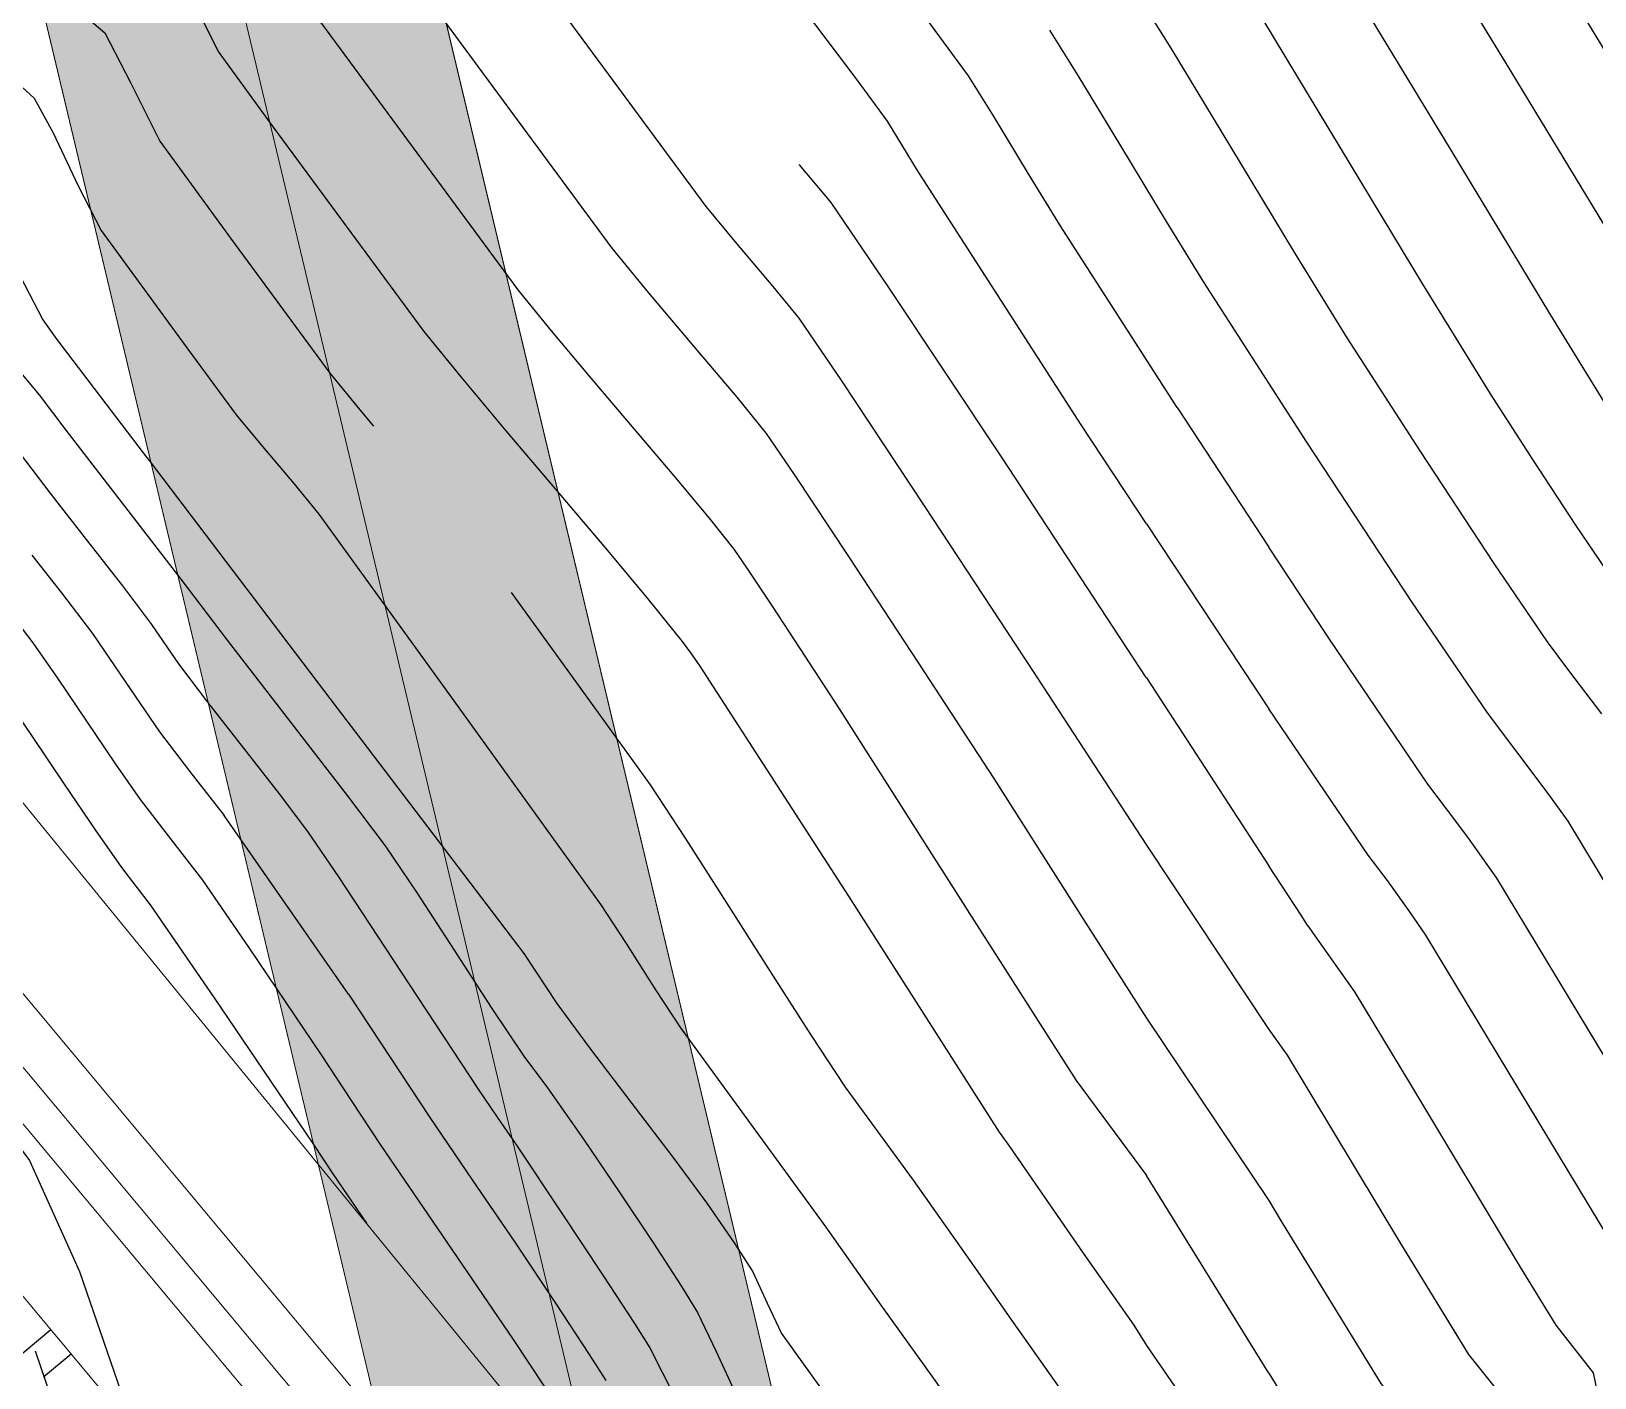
# Model space of a CAD drawing. Extents: x -367 to 63045, y 275 to 109039.
# Drawn here: x 62264.05 to 62288.81, y 108419.34 to 108440.67 of the extents above; entities that cross this region are included whole.
import ezdxf

# ---------------------------------------------------------------- set-up
doc = ezdxf.new("R2010")
doc.units = 0
doc.header["$LTSCALE"] = 25.401856
doc.header["$MEASUREMENT"] = 0
for name, pattern in [('ACAD_ISO04W100', [30, 24, -3, 0, -3]), ('NASCOSTA', [9.525, 6.35, -3.175]), ('TRATTEGGIATA', [19.05, 12.7, -6.35]), ('TRATTEGGIATA2', [0.375, 0.25, -0.125]), ('TRATTOPUNTO2', [12.7, 6.35, -3.175, 0, -3.175])]:
    doc.linetypes.add(name, pattern=pattern)
doc.layers.add('Colori bordi', color=5, linetype='Continuous', plot=False)
doc.layers.add('no_plot', color=5, linetype='Continuous', plot=False)
for name, color, linetype in [('Conduite 1000', 170, 'Continuous'), ('curve livello 5m', 7, 'Continuous'), ('LIN010TR', 2, 'NASCOSTA'), ('LIN018CO', 6, 'Continuous'), ('LIN018TR', 6, 'NASCOSTA'), ('LIN025CO', 7, 'Continuous'), ('sezioni', 7, 'Continuous'), ('TRATTCOLO-30', 253, 'Continuous'), ('TRATTCOLO-32', 255, 'Continuous')]:
    doc.layers.add(name, color=color, linetype=linetype)

# ---------------------------------------------------------------- blocks, each defined once
blk = doc.blocks.new('CONTORNO')
at = {"layer": 'Colori bordi', "lineweight": 0, "ltscale": 2, "flags": 128}
for points in [[(-22.578, 81.44), (16.586, -82.868), (15.866, -82.007), (19.27, -96.287), (18.407, -96.98), (19.153, -100.108)], [(28.44, -103.877), (26.165, -94.334), (26.165, -94.334), (25.446, -93.474), (-6.877, 42.135)]]:
    blk.add_lwpolyline(points, dxfattribs=at)

msp = doc.modelspace()

# ---------------------------------------------------------------- hatches: boundary and pattern name
at = {"layer": 'TRATTCOLO-30', "linetype": 'Continuous', "lineweight": 0}
h = msp.add_hatch(color=256, dxfattribs=at)
h.dxf.hatch_style = 1
h.paths.add_polyline_path([(62258.35528, 108492.25288), (62255.35921, 108491.53876), (62267.86702, 108439.0627), (62270.86309, 108439.77682)])
h.paths.add_polyline_path([(62255.35921, 108491.53876), (62252.36314, 108490.82464), (62264.87095, 108438.34858), (62267.86702, 108439.0627)])
h.paths.add_polyline_path([(62243.4551, 108541.48202), (62240.45903, 108540.7679), (62252.36314, 108490.82464), (62255.35921, 108491.53876)])
h.paths.add_polyline_path([(62246.45117, 108542.19614), (62243.4551, 108541.48202), (62255.35921, 108491.53876), (62258.35528, 108492.25288)])
h = msp.add_hatch(color=256, dxfattribs=at)
h.dxf.hatch_style = 1
h.paths.add_polyline_path([(62267.86669, 108439.06309), (62264.87062, 108438.34897), (62271.94444, 108408.67102), (62271.22525, 108409.53186), (62274.17327, 108397.16354), (62277.65571, 108397.99359)])
h.paths.add_polyline_path([(62270.86276, 108439.77721), (62267.86669, 108439.06309), (62277.65571, 108397.99359), (62280.65178, 108398.70771)])

# ---------------------------------------------------------------- linework, layer by layer
at = {"layer": 'Conduite 1000', "linetype": 'TRATTEGGIATA2', "ltscale": 1.5, "elevation": 279.04002, "flags": 128}
msp.add_lwpolyline([(62251.95946, 108435.53684), (62257.4907, 108429.58396), (62263.07437, 108424.05841), (62264.02223, 108422.78383), (62264.81419, 108421.02543), (62266.05072, 108417.42945), (62273.68149, 108396.40989), (62274.80459, 108394.23107), (62275.54754, 108393.3015), (62285.15483, 108381.73258), (62287.02351, 108379.45941), (62288.3225, 108377.94112), (62288.51647, 108377.71842), (62290.86799, 108375.02093), (62291.05237, 108374.80341), (62292.10461, 108373.56749), (62292.17715, 108373.4816), (62295.67762, 108369.23307), (62299.92524, 108364.06733), (62304.18014, 108358.89406), (62309.20658, 108352.82374), (62314.23312, 108346.7533), (62319.36916, 108340.58435), (62324.5069, 108334.41528), (62329.22024, 108328.76836), (62333.93474, 108323.12195), (62354.72119, 108298.35522), (62356.13646, 108296.63077), (62357.41948, 108295.16879), (62358.1715, 108294.23255), (62359.12181, 108293.10567), (62359.46553, 108292.72139), (62364.09006, 108286.93347), (62371.40697, 108278.241), (62371.76234, 108277.14286), (62370.74431, 108276.81342), (62370.45345, 108277.71223), (62363.26266, 108286.25487), (62358.64817, 108292.03023), (62358.31389, 108292.40394), (62357.34529, 108293.55252), (62356.59987, 108294.48054), (62355.32057, 108295.93828), (62353.89782, 108297.67185), (62333.11428, 108322.43512), (62328.39878, 108328.08271), (62323.68507, 108333.73008), (62318.54685, 108339.89972), (62313.40989, 108346.06977), (62308.38244, 108352.14133), (62303.35487, 108358.21301), (62299.09877, 108363.38775), (62294.85182, 108368.55267), (62291.35549, 108372.79617), (62291.28851, 108372.87547), (62290.2369, 108374.11066), (62290.05656, 108374.32342), (62287.70961, 108377.01565), (62287.51254, 108377.24192), (62286.20363, 108378.7718), (62284.32996, 108381.05104), (62274.71796, 108392.62562), (62273.90228, 108393.64619), (62272.69906, 108395.98046), (62265.04183, 108417.07289), (62263.81836, 108420.63092), (62263.09432, 108422.23852), (62262.26413, 108423.35486), (62256.72212, 108428.83919), (62251.1756, 108434.80851)], close=True, dxfattribs=at)
at = {"layer": 'Conduite 1000', "linetype": 'TRATTOPUNTO2', "ltscale": 0.1, "elevation": 279.04002, "flags": 128}
msp.add_lwpolyline([(62251.56753, 108435.17267), (62257.10641, 108429.21158), (62262.66925, 108423.70664), (62263.55828, 108422.51117), (62264.31628, 108420.82817), (62265.54628, 108417.25117), (62273.19028, 108396.19517), (62274.35343, 108393.93863), (62275.13275, 108392.96356), (62284.7424, 108381.39181), (62286.61357, 108379.1156), (62287.91752, 108377.59152), (62288.11304, 108377.36704), (62290.46228, 108374.67217), (62290.64464, 108374.45703), (62291.69656, 108373.22148), (62291.76632, 108373.13888), (62295.26472, 108368.89287), (62299.512, 108363.72754), (62303.7675, 108358.55354), (62308.79451, 108352.48254), (62313.82151, 108346.41154), (62318.95801, 108340.24203), (62324.09598, 108334.07268), (62328.80951, 108328.42553), (62333.52451, 108322.77853), (62354.30951, 108298.01353), (62355.72851, 108296.28453), (62357.00968, 108294.82467), (62357.7584, 108293.89253), (62358.71785, 108292.7548), (62359.05685, 108292.37581), (62363.67636, 108286.59417), (62370.93021, 108277.97661), (62371.25333, 108276.97814)], dxfattribs=at)
at = {"layer": 'curve livello 5m', "color": 2}
for p, q in [((62281.70689, 108430.43208), (62283.64711, 108427.45149)), ((62269.07415, 108425.41929), (62267.10573, 108428.25116))]:
    msp.add_line(p, q, dxfattribs=at)
at = {"layer": 'curve livello 5m', "color": 2, "flags": 128}
for points in [[(62258.50021, 108447.90005), (62259.24971, 108447.10844), (62259.72562, 108446.55), (62260.30063, 108445.84965), (62260.89423, 108445.1205), (62261.42591, 108444.47567), (62261.81516, 108444.02826), (62261.81516, 108444.02826), (62262.24436, 108443.62013), (62262.67448, 108443.21123), (62262.67448, 108443.21123), (62263.27718, 108442.48639), (62263.83947, 108441.81603), (62263.83947, 108441.81603), (62264.58362, 108441.19256), (62265.21627, 108440.64828), (62265.21627, 108440.64828), (62265.62099, 108439.86293), (62266.08474, 108438.93337), (62266.08474, 108438.93337), (62267.2036, 108437.39585), (62268.77973, 108435.25799), (62269.25362, 108434.67506), (62269.47145, 108434.41625)], [(62283.56, 108440.83838), (62284.77603, 108438.82789), (62286.07971, 108436.66843), (62287.15031, 108434.93117), (62287.15031, 108434.93117), (62287.82116, 108433.88892), (62288.50466, 108432.84999), (62288.99578, 108432.12604)], [(62281.70689, 108430.43208), (62281.70655, 108430.4326), (62279.4115, 108433.93021), (62277.63132, 108436.61548), (62276.71531, 108437.95843), (62276.21677, 108438.55733), (62276.21252, 108438.56309)], [(62264.05994, 108432.37118), (62264.52655, 108431.77485), (62265.01792, 108431.12993), (62265.01792, 108431.12993), (62265.54943, 108430.35402), (62266.08187, 108429.57667), (62266.08187, 108429.57667), (62266.55764, 108428.95186), (62267.10573, 108428.25116)], [(62271.64819, 108431.78142), (62272.61342, 108430.44436), (62273.84844, 108428.73355), (62274.40437, 108427.89205), (62275.06109, 108426.86479), (62275.74898, 108425.77959), (62276.39841, 108424.76427), (62276.93978, 108423.94667), (62276.93978, 108423.94667), (62278.01308, 108422.47365), (62279.03826, 108421.02266), (62279.53273, 108420.30506), (62281.21185, 108417.92986), (62281.25444, 108417.86022), (62281.39766, 108417.67838), (62281.70688, 108417.25155)], [(62288.92571, 108418.75589), (62288.78779, 108419.42222), (62288.19518, 108420.17461), (62287.63156, 108421.09615), (62285.89417, 108423.98666), (62285.00848, 108425.45479), (62284.37897, 108426.34376), (62284.28263, 108426.4776), (62284.25368, 108426.51683), (62284.16716, 108426.65259), (62283.64711, 108427.45149)], [(62269.07415, 108425.41929), (62269.5749, 108424.6582), (62270.35905, 108423.46666), (62270.35905, 108423.46666), (62271.03194, 108422.47986), (62271.70805, 108421.4884), (62271.70805, 108421.4884), (62272.35153, 108420.52266), (62272.88534, 108419.71215), (62273.14933, 108419.30003)]]:
    msp.add_lwpolyline(points, dxfattribs=at)
at = {"layer": 'LIN010TR', "linetype": 'TRATTOPUNTO2', "lineweight": 0, "ltscale": 5, "flags": 128}
msp.add_lwpolyline([(62244.1533, 108538.5519), (62273.94391, 108413.56645)], dxfattribs=at)
at = {"layer": 'LIN010TR', "lineweight": 0, "ltscale": 0.1, "flags": 128}
for points in [[(62242.2082, 108445.89824), (62254.90327, 108436.21564), (62271.9541, 108415.80658), (62273.87714, 108413.5048)], [(62241.69929, 108445.34855), (62254.38459, 108435.6734), (62271.9541, 108414.64351), (62273.87714, 108412.34173)]]:
    msp.add_lwpolyline(points, dxfattribs=at)
at = {"layer": 'LIN018CO', "color": 2}
for p, q in [((62264.36069, 108420.10135), (62263.48005, 108419.36562)), ((62264.68126, 108419.71764), (62264.24269, 108419.35123))]:
    msp.add_line(p, q, dxfattribs=at)
at = {"layer": 'LIN018TR', "linetype": 'ACAD_ISO04W100', "lineweight": 0, "ltscale": 0.1, "flags": 128}
msp.add_lwpolyline([(62243.90476, 108447.31564), (62270.94672, 108414.94768), (62273.87714, 108411.44011)], dxfattribs=at)
at = {"layer": 'LIN025CO', "linetype": 'TRATTEGGIATA', "lineweight": 0, "ltscale": 2}
for p, q in [((62234.65089, 108591.70293), (62280.96093, 108397.4108)), ((62228.65862, 108590.27523), (62272.10052, 108408.0163))]:
    msp.add_line(p, q, dxfattribs=at)
at = {"layer": 'no_plot'}
for p, q in [((62282.19651, 108434.71344), (62283.64712, 108432.49955)), ((62281.70689, 108432.87072), (62283.64712, 108429.93661)), ((62281.70689, 108427.77674), (62283.64711, 108424.85814)), ((62281.70688, 108425.04123), (62283.64711, 108422.15108)), ((62283.64711, 108419.41322), (62281.70688, 108422.54408)), ((62281.70688, 108419.85592), (62283.64711, 108417.04344))]:
    msp.add_line(p, q, dxfattribs=at)
at = {"layer": 'no_plot', "flags": 128}
for points in [[(62281.70689, 108432.87072), (62280.67743, 108434.43551), (62278.08438, 108438.46414), (62278.08438, 108438.46414), (62277.60616, 108439.24677), (62277.11036, 108439.92146), (62271.90081, 108446.81813), (62269.72136, 108448.9153), (62269.31146, 108449.30503), (62269.20648, 108449.43108), (62269.12421, 108449.51797), (62269.01416, 108449.63421), (62265.86536, 108452.78289), (62258.55863, 108460.16642)], [(62282.19651, 108434.71344), (62280.35086, 108437.5809), (62280.35086, 108437.5809), (62279.85515, 108438.38935), (62279.28508, 108439.33443), (62278.89271, 108439.96725), (62278.89271, 108439.96725), (62277.38093, 108442.02446), (62273.00107, 108447.82276), (62272.64983, 108448.17112), (62272.01879, 108448.77246), (62271.31989, 108449.43685), (62270.76503, 108449.97437), (62270.76503, 108449.97437), (62269.99131, 108450.77299), (62260.5835, 108460.27969)], [(62261.65412, 108452.99149), (62264.19275, 108450.44691), (62265.16256, 108449.4226), (62265.88756, 108448.65686), (62266.37454, 108448.0702), (62266.8127, 108447.54611), (62267.38942, 108446.97761), (62268.10955, 108446.31292), (62268.83038, 108445.64764), (62269.40918, 108445.07738), (62269.53839, 108444.92264), (62269.69109, 108444.79312), (62269.78741, 108444.60292), (62269.91151, 108444.43239), (62274.72936, 108437.89746), (62275.2161, 108437.30867), (62275.79331, 108436.62885), (62276.20162, 108436.12882), (62276.88106, 108435.13271), (62278.20148, 108433.14095), (62279.90381, 108430.54664), (62281.70689, 108427.77674)], [(62263.18173, 108449.37492), (62264.2281, 108448.26976), (62264.67216, 108447.74068), (62265.18189, 108447.11546), (62265.56331, 108446.66665), (62266.23607, 108446.0137), (62267.0507, 108445.26553), (62267.7255, 108444.61084), (62268.11366, 108444.14599), (62268.57239, 108443.75691), (62268.86175, 108443.18553), (62269.23453, 108442.67325), (62273.24195, 108437.23759), (62273.81752, 108436.53569), (62274.53824, 108435.68545), (62275.22231, 108434.87669), (62275.68793, 108434.29922), (62276.1308, 108433.64994), (62276.99147, 108432.35168), (62278.10106, 108430.66068), (62279.2907, 108428.83315), (62280.70012, 108426.61747), (62281.70688, 108425.04123)], [(62263.71066, 108444.29333), (62264.35815, 108443.67777), (62264.82689, 108443.11404), (62265.2642, 108442.59268), (62265.84295, 108442.10779), (62266.33498, 108441.68449), (62266.64973, 108441.0737), (62267.01041, 108440.35075), (62267.88058, 108439.15498), (62270.26714, 108435.91786), (62270.84998, 108435.19763), (62271.56545, 108434.3431), (62272.34377, 108433.42534), (62273.11518, 108432.51541), (62273.80989, 108431.68438), (62274.35813, 108431.00331), (62274.48657, 108430.8254), (62274.6267, 108430.63128), (62276.99078, 108426.97054), (62279.37402, 108423.23069), (62279.52899, 108423.0207), (62280.70395, 108421.31553), (62281.50807, 108420.17806), (62281.70688, 108419.85592)], [(62290.91286, 108434.3798), (62287.39435, 108440.18376), (62285.32545, 108443.56964)], [(62286.97752, 108443.6345), (62289.20951, 108439.96139)], [(62281.4658, 108441.4082), (62282.09349, 108440.4054), (62283.03857, 108438.84289), (62284.05177, 108437.16458), (62284.88383, 108435.81441), (62286.03523, 108434.02557), (62287.20835, 108432.24241), (62288.05127, 108430.99987), (62288.40536, 108430.52644), (62288.91353, 108429.86192)], [(62285.0265, 108441.27135), (62286.51348, 108438.8129), (62288.10764, 108436.17227), (62289.4168, 108434.04792)], [(62268.55755, 108440.91412), (62271.75455, 108436.57772), (62272.25591, 108435.95966), (62272.88512, 108435.2101), (62273.56687, 108434.40769), (62274.22585, 108433.63105), (62274.78674, 108432.95881), (62275.17425, 108432.46961), (62275.38054, 108432.16717), (62275.78145, 108431.56242), (62276.29832, 108430.77472), (62276.85247, 108429.92343), (62278.94244, 108426.63789), (62280.59393, 108424.05223), (62281.70688, 108422.54408)], [(62290.21005, 108425.13003), (62288.38375, 108428.15731), (62288.07146, 108428.59832), (62287.55653, 108429.27771), (62287.10676, 108429.8737), (62287.10676, 108429.8737), (62285.91204, 108431.63483), (62284.2493, 108434.16221), (62282.61734, 108436.69765), (62282.61734, 108436.69765), (62282.02383, 108437.66073), (62281.30112, 108438.85788), (62280.62699, 108439.97242), (62280.17925, 108440.68773)], [(62263.65538, 108440.01209), (62264.09757, 108439.61207), (62264.39834, 108439.06138), (62264.79416, 108438.22335), (62265.15907, 108437.51598), (62266.52662, 108435.63671), (62267.29232, 108434.59812), (62267.70887, 108434.09288), (62268.20608, 108433.50649), (62268.60486, 108433.02135), (62270.74027, 108430.06331), (62273.07019, 108426.83582), (62273.4725, 108426.21876), (62273.93639, 108425.48784), (62274.33045, 108424.88432), (62276.63181, 108421.72591), (62277.50273, 108420.49325), (62278.36151, 108419.29458), (62279.5084, 108417.67225), (62279.92186, 108416.97133), (62280.33179, 108416.27701), (62280.8435, 108415.51907), (62281.38178, 108414.76429), (62281.70688, 108414.34105)], [(62263.80213, 108436.9346), (62264.2334, 108436.09859), (62264.45664, 108435.79183), (62265.81963, 108433.99446), (62265.91488, 108433.8709), (62268.89182, 108429.94943), (62269.18599, 108429.56802), (62271.85012, 108426.06203), (62272.37153, 108425.26933), (62272.88861, 108424.56776), (62273.54635, 108423.70644), (62274.21081, 108422.8367), (62274.74803, 108422.10987), (62275.18262, 108421.47717), (62275.47408, 108421.02249), (62275.70522, 108420.52398), (62275.92941, 108420.04402), (62277.19029, 108418.28411)], [(62263.58204, 108435.62151), (62264.17615, 108434.91037), (62264.59896, 108434.35281), (62266.41972, 108431.99093), (62267.1533, 108431.02459), (62269.05089, 108428.56427), (62269.6546, 108427.76979), (62270.15084, 108427.03235), (62270.74428, 108426.11391), (62271.34138, 108425.1895), (62271.8486, 108424.43417), (62272.22467, 108423.93421), (62272.79277, 108423.12143), (62273.37147, 108422.27375), (62273.90374, 108421.4766), (62274.33255, 108420.81539), (62274.60087, 108420.3755), (62274.89343, 108419.75825), (62275.39439, 108418.66898)], [(62263.87495, 108433.97874), (62264.34321, 108433.36024), (62264.9203, 108432.62106), (62265.49461, 108431.88531), (62265.95449, 108431.27712), (62266.38249, 108430.65228), (62266.84218, 108430.04396), (62267.40929, 108429.31725), (62267.97352, 108428.59409), (62268.42454, 108427.99643), (62268.91534, 108427.27481), (62270.02888, 108425.58234), (62271.12684, 108423.91396), (62271.42838, 108423.47175), (62271.73137, 108423.02745), (62272.44543, 108421.95723), (62273.10201, 108420.96497), (62273.60198, 108420.20117), (62273.84621, 108419.81636), (62274.2382, 108419.03344)], [(62289.95504, 108422.78694), (62287.25866, 108427.25647), (62286.79758, 108427.90759), (62286.45846, 108428.35502), (62286.16225, 108428.74754), (62286.16225, 108428.74754), (62284.61573, 108431.02724), (62283.64712, 108432.49955)], [(62272.1823, 108419.20065), (62271.68474, 108419.94936), (62271.68474, 108419.94936), (62270.63549, 108421.48797), (62269.59125, 108423.01936), (62269.59125, 108423.01936), (62269.12091, 108423.73406), (62268.64389, 108424.45908), (62268.64389, 108424.45908), (62267.50477, 108426.14738), (62266.76466, 108427.22204), (62266.76466, 108427.22204), (62266.27574, 108427.85813), (62265.78125, 108428.50105), (62265.78125, 108428.50105), (62265.39105, 108429.06046), (62264.93056, 108429.74305), (62264.47044, 108430.42506), (62264.08135, 108430.98274), (62264.08135, 108430.98274), (62263.53765, 108431.68928)], [(62263.56158, 108430.24161), (62264.05328, 108429.51656), (62264.57017, 108428.74747), (62265.06252, 108428.0214), (62265.48063, 108427.42544), (62265.93473, 108426.83485), (62266.94823, 108425.3632), (62268.50816, 108423.05122), (62268.82345, 108422.57206), (62269.3559, 108421.79123)], [(62289.36847, 108420.99344), (62286.13357, 108426.35563), (62285.87796, 108426.72413), (62285.52371, 108427.21685), (62285.52371, 108427.21685), (62285.21774, 108427.62137), (62283.64712, 108429.93661)], [(62283.64711, 108424.85814), (62283.93827, 108424.4537), (62285.73241, 108421.46876), (62286.80703, 108419.71174), (62287.44015, 108418.91771), (62287.93691, 108418.2772), (62288.04242, 108417.76747), (62288.14573, 108416.75989), (62288.20875, 108415.77998), (62288.2247, 108414.98029), (62288.18683, 108414.51335), (62287.77818, 108413.81117), (62287.18309, 108413.05836), (62286.84613, 108412.41678), (62287.04266, 108411.87062), (62287.17915, 108411.60715), (62287.38532, 108410.73612), (62287.58237, 108409.94242), (62287.6784, 108409.80994), (62288.34424, 108409.83365), (62289.05441, 108409.87335)], [(62283.64711, 108422.15108), (62283.83327, 108421.84137), (62285.41889, 108419.24886), (62285.99638, 108418.5099), (62286.68737, 108417.66979), (62287.08603, 108417.13218), (62287.15912, 108416.77905), (62287.24858, 108415.84738), (62287.28564, 108415.01242), (62287.25917, 108414.52466), (62286.76683, 108413.77481), (62286.33036, 108413.0722), (62286.45834, 108412.63384), (62286.76253, 108411.87116), (62287.06267, 108411.29179), (62287.2331, 108410.57177), (62287.39598, 108409.91568), (62287.73091, 108409.45365), (62288.28016, 108409.47321), (62288.86598, 108409.50596)], [(62283.64711, 108419.41322), (62284.03074, 108418.78598), (62284.56841, 108418.08654), (62285.26596, 108417.23682), (62285.897, 108416.46197), (62286.23515, 108415.98717), (62286.27583, 108415.79063), (62286.33996, 108415.02433), (62286.33151, 108414.53597), (62285.81459, 108413.72761), (62286.01235, 108413.05024), (62286.4824, 108411.8717), (62286.72855, 108411.40052), (62286.94619, 108410.97644), (62287.08087, 108410.40743), (62287.20959, 108409.88893), (62287.78342, 108409.09736), (62288.67755, 108409.13856), (62289.29153, 108408.7159)]]:
    msp.add_lwpolyline(points, dxfattribs=at)
at = {"layer": 'sezioni', "linetype": 'Continuous', "lineweight": 0}
for p, q in [((62260.01845, 108433.22089), (62279.29509, 108409.62499)), ((62257.3081, 108428.54298), (62271.70979, 108411.30483))]:
    msp.add_line(p, q, dxfattribs=at)

# ---------------------------------------------------------------- block references
at = {"layer": 'TRATTCOLO-32', "linetype": 'Continuous', "lineweight": 0, "rotation": 359.9999663132272}
msp.add_blockref('CONTORNO', (62255.35888, 108491.53914), dxfattribs=at)

doc.saveas('drawing.dxf')
